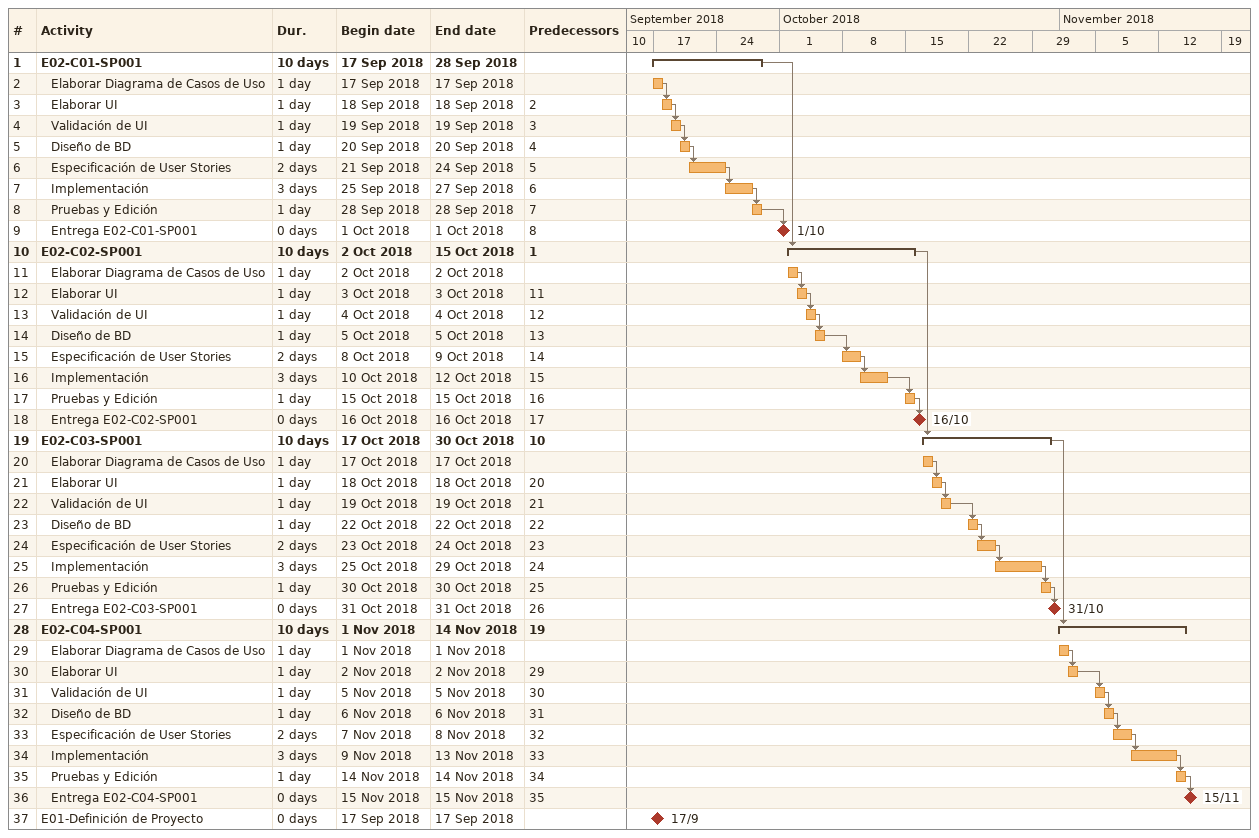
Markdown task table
| ID | Level | Task | Duration | Start | Finish | Predecessors |
|---|---|---|---|---|---|---|
| 1 | 1 | **E02-C01-SP001** | 10d | 2018-09-17 | 2018-09-28 |  |
| 2 | 2 | Elaborar Diagrama de Casos de Uso | 1d | 2018-09-17 | 2018-09-17 |  |
| 3 | 2 | Elaborar UI | 1d | 2018-09-18 | 2018-09-18 | 2 |
| 4 | 2 | Validación de UI | 1d | 2018-09-19 | 2018-09-19 | 3 |
| 5 | 2 | Diseño de BD | 1d | 2018-09-20 | 2018-09-20 | 4 |
| 6 | 2 | Especificación de User Stories | 2d | 2018-09-21 | 2018-09-24 | 5 |
| 7 | 2 | Implementación | 3d | 2018-09-25 | 2018-09-27 | 6 |
| 8 | 2 | Pruebas y Edición | 1d | 2018-09-28 | 2018-09-28 | 7 |
| 9 | 2 | Entrega E02-C01-SP001 | 0d | 2018-10-01 | 2018-10-01 | 8 |
| 10 | 1 | **E02-C02-SP001** | 10d | 2018-10-02 | 2018-10-15 | 1 |
| 11 | 2 | Elaborar Diagrama de Casos de Uso | 1d | 2018-10-02 | 2018-10-02 |  |
| 12 | 2 | Elaborar UI | 1d | 2018-10-03 | 2018-10-03 | 11 |
| 13 | 2 | Validación de UI | 1d | 2018-10-04 | 2018-10-04 | 12 |
| 14 | 2 | Diseño de BD | 1d | 2018-10-05 | 2018-10-05 | 13 |
| 15 | 2 | Especificación de User Stories | 2d | 2018-10-08 | 2018-10-09 | 14 |
| 16 | 2 | Implementación | 3d | 2018-10-10 | 2018-10-12 | 15 |
| 17 | 2 | Pruebas y Edición | 1d | 2018-10-15 | 2018-10-15 | 16 |
| 18 | 2 | Entrega E02-C02-SP001 | 0d | 2018-10-16 | 2018-10-16 | 17 |
| 19 | 1 | **E02-C03-SP001** | 10d | 2018-10-17 | 2018-10-30 | 10 |
| 20 | 2 | Elaborar Diagrama de Casos de Uso | 1d | 2018-10-17 | 2018-10-17 |  |
| 21 | 2 | Elaborar UI | 1d | 2018-10-18 | 2018-10-18 | 20 |
| 22 | 2 | Validación de UI | 1d | 2018-10-19 | 2018-10-19 | 21 |
| 23 | 2 | Diseño de BD | 1d | 2018-10-22 | 2018-10-22 | 22 |
| 24 | 2 | Especificación de User Stories | 2d | 2018-10-23 | 2018-10-24 | 23 |
| 25 | 2 | Implementación | 3d | 2018-10-25 | 2018-10-29 | 24 |
| 26 | 2 | Pruebas y Edición | 1d | 2018-10-30 | 2018-10-30 | 25 |
| 27 | 2 | Entrega E02-C03-SP001 | 0d | 2018-10-31 | 2018-10-31 | 26 |
| 28 | 1 | **E02-C04-SP001** | 10d | 2018-11-01 | 2018-11-14 | 19 |
| 29 | 2 | Elaborar Diagrama de Casos de Uso | 1d | 2018-11-01 | 2018-11-01 |  |
| 30 | 2 | Elaborar UI | 1d | 2018-11-02 | 2018-11-02 | 29 |
| 31 | 2 | Validación de UI | 1d | 2018-11-05 | 2018-11-05 | 30 |
| 32 | 2 | Diseño de BD | 1d | 2018-11-06 | 2018-11-06 | 31 |
| 33 | 2 | Especificación de User Stories | 2d | 2018-11-07 | 2018-11-08 | 32 |
| 34 | 2 | Implementación | 3d | 2018-11-09 | 2018-11-13 | 33 |
| 35 | 2 | Pruebas y Edición | 1d | 2018-11-14 | 2018-11-14 | 34 |
| 36 | 2 | Entrega E02-C04-SP001 | 0d | 2018-11-15 | 2018-11-15 | 35 |
| 37 | 1 | E01-Definición de Proyecto | 0d | 2018-09-17 | 2018-09-17 |  |
